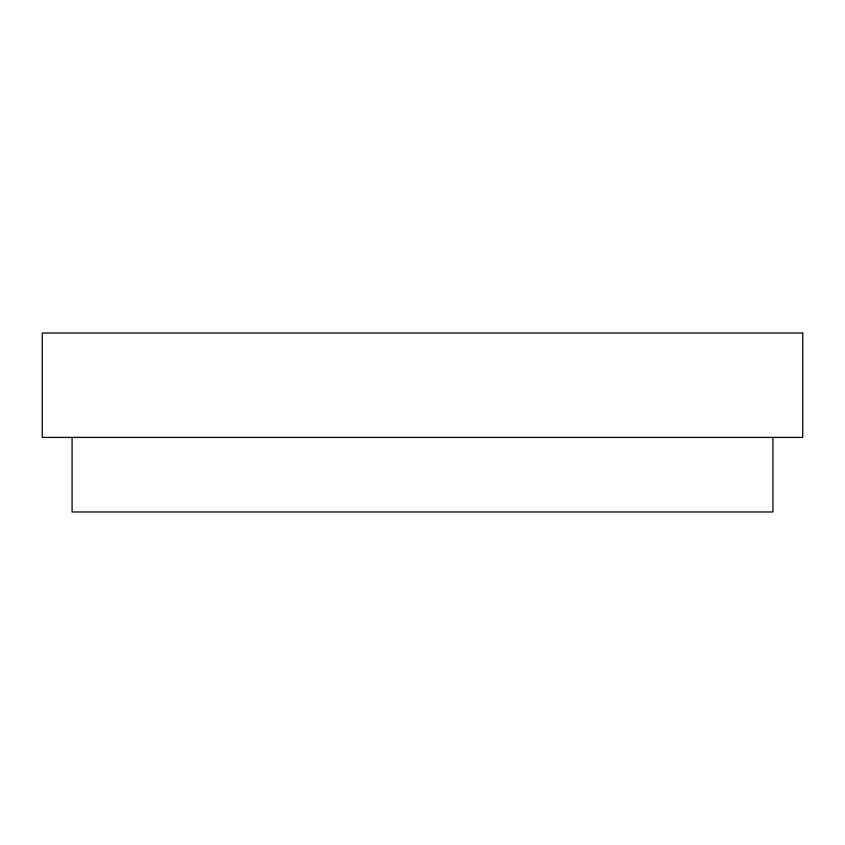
<?xml version="1.0" encoding="UTF-8"?>
<svg xmlns="http://www.w3.org/2000/svg" width="845" height="845" viewBox="0 0 845 845"><rect width="100%" height="100%" fill="white"/><g stroke="black" fill="none" stroke-linecap="round" stroke-linejoin="round"><path stroke-width="1.27" d="M772.921 437.414L772.921 511.975L72.078 511.975L72.078 437.414M802.75 333.025L42.25 333.025L42.25 437.414L802.75 437.414L802.75 333.025"/></g></svg>
